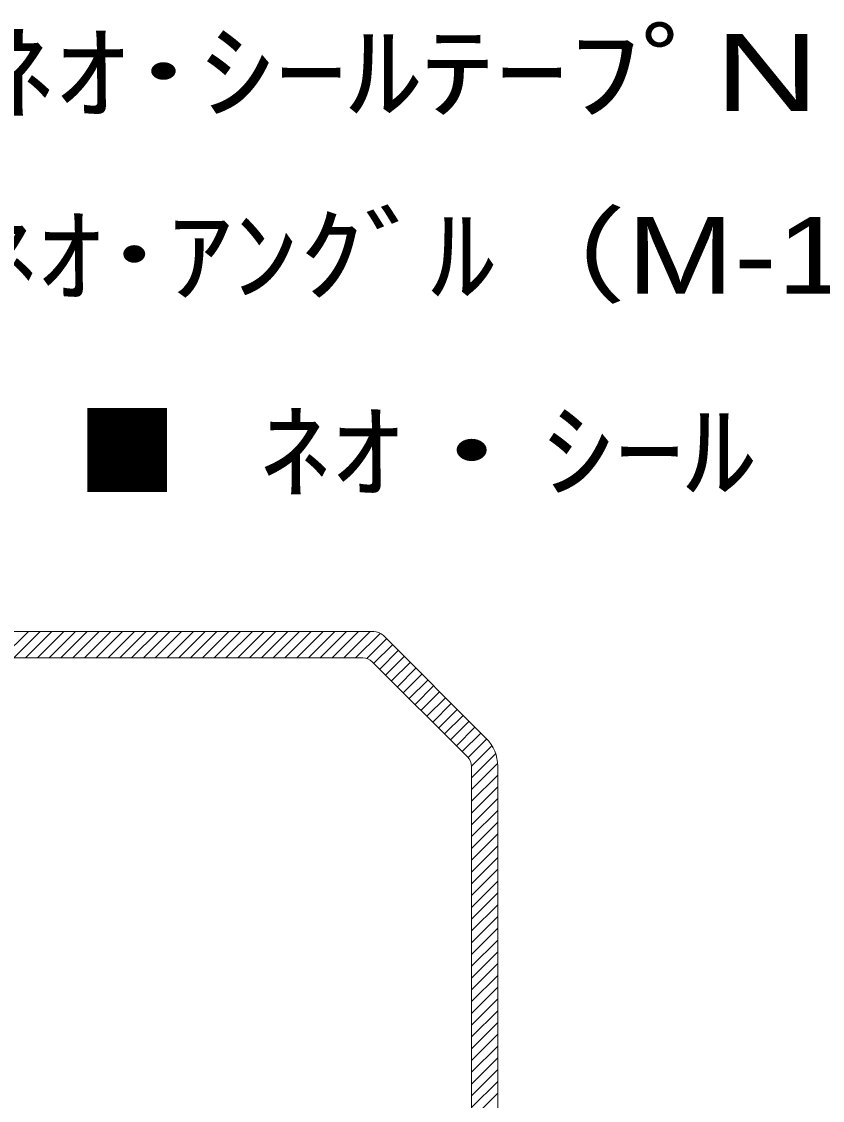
# Model space of a CAD drawing. Units: millimetres, scale not verified. Extents: x -60 to 85, y -98 to 102.
# Drawn here: x -32.86 to -8.46, y 69.23 to 102.12 of the extents above; entities that cross this region are included whole.
import ezdxf
from ezdxf.enums import TextEntityAlignment as Align

# ---------------------------------------------------------------- set-up
doc = ezdxf.new("R2010")
doc.units = ezdxf.units.MM
doc.header["$LTSCALE"] = 0.1
doc.layers.add('0-0_Eシート', color=254, linetype='Continuous', lineweight=18)
doc.layers.add('0-1_Z_O-文字', color=254, linetype='Continuous', lineweight=18)
doc.styles.add('HGPｺﾞｼｯｸM', font='')
doc.styles.get('HGPｺﾞｼｯｸM').set_extended_font_data('HGPｺﾞｼｯｸM')

msp = doc.modelspace()

# ---------------------------------------------------------------- linework, layer by layer
at = {"layer": '0-0_Eシート', "color": 3}
for p, q in [((-49.7021, 83.5217), (-22.1315, 83.5217)), ((-18.7054, 80.2613), (-21.8486, 83.4046)), ((-18.3539, 25.9619), (-18.3539, 79.4128))]:
    msp.add_line(p, q, dxfattribs=at)
at = {"layer": '0-0_Eシート'}
for p, q in [((-33.4585, 82.7185), (-32.6553, 83.5217)), ((-33.0993, 82.7185), (-32.2961, 83.5217)), ((-32.7401, 82.7185), (-31.9369, 83.5217)), ((-32.3809, 82.7185), (-31.5777, 83.5217)), ((-32.0217, 82.7185), (-31.2185, 83.5217)), ((-31.6625, 82.7185), (-30.8593, 83.5217)), ((-31.3033, 82.7185), (-30.5001, 83.5217)), ((-30.9441, 82.7185), (-30.1409, 83.5217)), ((-30.5849, 82.7185), (-29.7817, 83.5217)), ((-30.2257, 82.7185), (-29.4224, 83.5217)), ((-29.8664, 82.7185), (-29.0632, 83.5217)), ((-29.5072, 82.7185), (-28.704, 83.5217)), ((-29.148, 82.7185), (-28.3448, 83.5217)), ((-28.7888, 82.7185), (-27.9856, 83.5217)), ((-28.4296, 82.7185), (-27.6264, 83.5217)), ((-28.0704, 82.7185), (-27.2672, 83.5217)), ((-27.7112, 82.7185), (-26.908, 83.5217)), ((-27.352, 82.7185), (-26.5488, 83.5217)), ((-26.9928, 82.7185), (-26.1895, 83.5217)), ((-26.6336, 82.7185), (-25.8303, 83.5217)), ((-26.2743, 82.7185), (-25.4711, 83.5217)), ((-25.9151, 82.7185), (-25.1119, 83.5217)), ((-25.5559, 82.7185), (-24.7527, 83.5217)), ((-25.1967, 82.7185), (-24.3935, 83.5217)), ((-24.8375, 82.7185), (-24.0343, 83.5217)), ((-24.4783, 82.7185), (-23.6751, 83.5217)), ((-24.1191, 82.7185), (-23.3159, 83.5217)), ((-23.7599, 82.7185), (-22.9567, 83.5217)), ((-23.4007, 82.7185), (-22.5974, 83.5217)), ((-23.0415, 82.7185), (-22.2382, 83.5217)), ((-22.6822, 82.7185), (-21.9371, 83.4637)), ((-22.3457, 82.6958), (-21.7428, 83.2987)), ((-22.1289, 82.5534), (-21.5632, 83.1191)), ((-21.9493, 82.3738), (-21.3836, 82.9395)), ((-21.7697, 82.1942), (-21.204, 82.7599)), ((-21.5901, 82.0146), (-21.0244, 82.5803)), ((-21.4105, 81.835), (-20.8448, 82.4007)), ((-21.2309, 81.6554), (-20.6652, 82.2211)), ((-21.0513, 81.4758), (-20.4856, 82.0415)), ((-20.8717, 81.2962), (-20.306, 81.8619)), ((-20.692, 81.1166), (-20.1264, 81.6823)), ((-20.5124, 80.937), (-19.9468, 81.5027)), ((-20.3328, 80.7574), (-19.7672, 81.3231)), ((-20.1532, 80.5778), (-19.5875, 81.1435)), ((-19.9736, 80.3982), (-19.4079, 80.9639)), ((-19.794, 80.2186), (-19.2283, 80.7842)), ((-19.6144, 80.039), (-19.0487, 80.6046)), ((-19.4348, 79.8594), (-18.8691, 80.425)), ((-19.2584, 79.6766), (-18.6916, 80.2433)), ((-19.1554, 79.4203), (-18.5357, 80.0401)), ((-19.1539, 79.0626), (-18.4236, 79.7929)), ((-19.1539, 78.7034), (-18.3645, 79.4928)), ((-19.1539, 78.3442), (-18.3539, 79.1442)), ((-19.1539, 77.985), (-18.3539, 78.785)), ((-19.1539, 77.6258), (-18.3539, 78.4258)), ((-19.1539, 77.2665), (-18.3539, 78.0665)), ((-19.1539, 76.9073), (-18.3539, 77.7073)), ((-19.1539, 76.5481), (-18.3539, 77.3481)), ((-19.1539, 76.1889), (-18.3539, 76.9889)), ((-19.1539, 75.8297), (-18.3539, 76.6297)), ((-19.1539, 75.4705), (-18.3539, 76.2705)), ((-19.1539, 75.1113), (-18.3539, 75.9113)), ((-19.1539, 74.7521), (-18.3539, 75.5521)), ((-19.1539, 74.3929), (-18.3539, 75.1929)), ((-19.1539, 74.0337), (-18.3539, 74.8337)), ((-19.1539, 73.6744), (-18.3539, 74.4744)), ((-19.1539, 73.3152), (-18.3539, 74.1152)), ((-19.1539, 72.956), (-18.3539, 73.756)), ((-19.1539, 72.5968), (-18.3539, 73.3968)), ((-19.1539, 72.2376), (-18.3539, 73.0376)), ((-19.1539, 71.8784), (-18.3539, 72.6784)), ((-19.1539, 71.5192), (-18.3539, 72.3192)), ((-19.1539, 71.16), (-18.3539, 71.96)), ((-19.1539, 70.8008), (-18.3539, 71.6008)), ((-19.1539, 70.4416), (-18.3539, 71.2416)), ((-19.1539, 70.0823), (-18.3539, 70.8823)), ((-19.1539, 69.7231), (-18.3539, 70.5231)), ((-19.1539, 69.3639), (-18.3539, 70.1639)), ((-19.1539, 69.0047), (-18.3539, 69.8047)), ((-19.1539, 68.6455), (-18.3539, 69.4455))]:
    msp.add_line(p, q, dxfattribs=at)
at = {"layer": '0-0_Eシート', "color": 3}
for centre, radius, start, end in [((-22.1315, 83.1217), 0.4, 45, 90), ((-19.5539, 79.4128), 1.2, 0, 45)]:
    msp.add_arc(centre, radius, start, end, dxfattribs=at)
at = {"layer": '0-1_Z_O-文字', "color": 134}
for p, q in [((-54.7878, 82.7185), (-22.4596, 82.7185)), ((-19.2711, 79.6956), (-22.1768, 82.6013)), ((-19.1539, 3.1906), (-19.1539, 79.4128)), ((-19.1539, 3.1906), (-19.1539, 79.4128))]:
    msp.add_line(p, q, dxfattribs=at)
for centre, start, end in [((-22.4596, 82.3185), 45, 90), ((-19.5539, 79.4128), 0, 45)]:
    msp.add_arc(centre, 0.4, start, end, dxfattribs=at)

# ---------------------------------------------------------------- texts
at = {"layer": '0-1_Z_O-文字', "color": 134, "style": 'HGPｺﾞｼｯｸM'}
for s, width, p in [(' ﾈｵ･ｼｰﾙﾃｰﾌﾟN', 1.4, (-35.3564, 98.6893)), ('■ ﾈｵ･ｱﾝｸﾞﾙ（M-1）', 1.25, (-39.5148, 93.1123)), ('ﾈｵ・ｼｰﾙ', 1.35, (-25.6275, 87.1369))]:
    msp.add_text(s, height=2.346, dxfattribs=dict(at, width=width)).set_placement(p, align=Align.BOTTOM_LEFT)
at = {"layer": '0-1_Z_O-文字', "color": 30, "style": 'HGPｺﾞｼｯｸM', "width": 0.95}
msp.add_text('■', height=2.346, dxfattribs=at).set_placement((-31.1666, 87.1369), align=Align.BOTTOM_LEFT)

doc.saveas('drawing.dxf')
